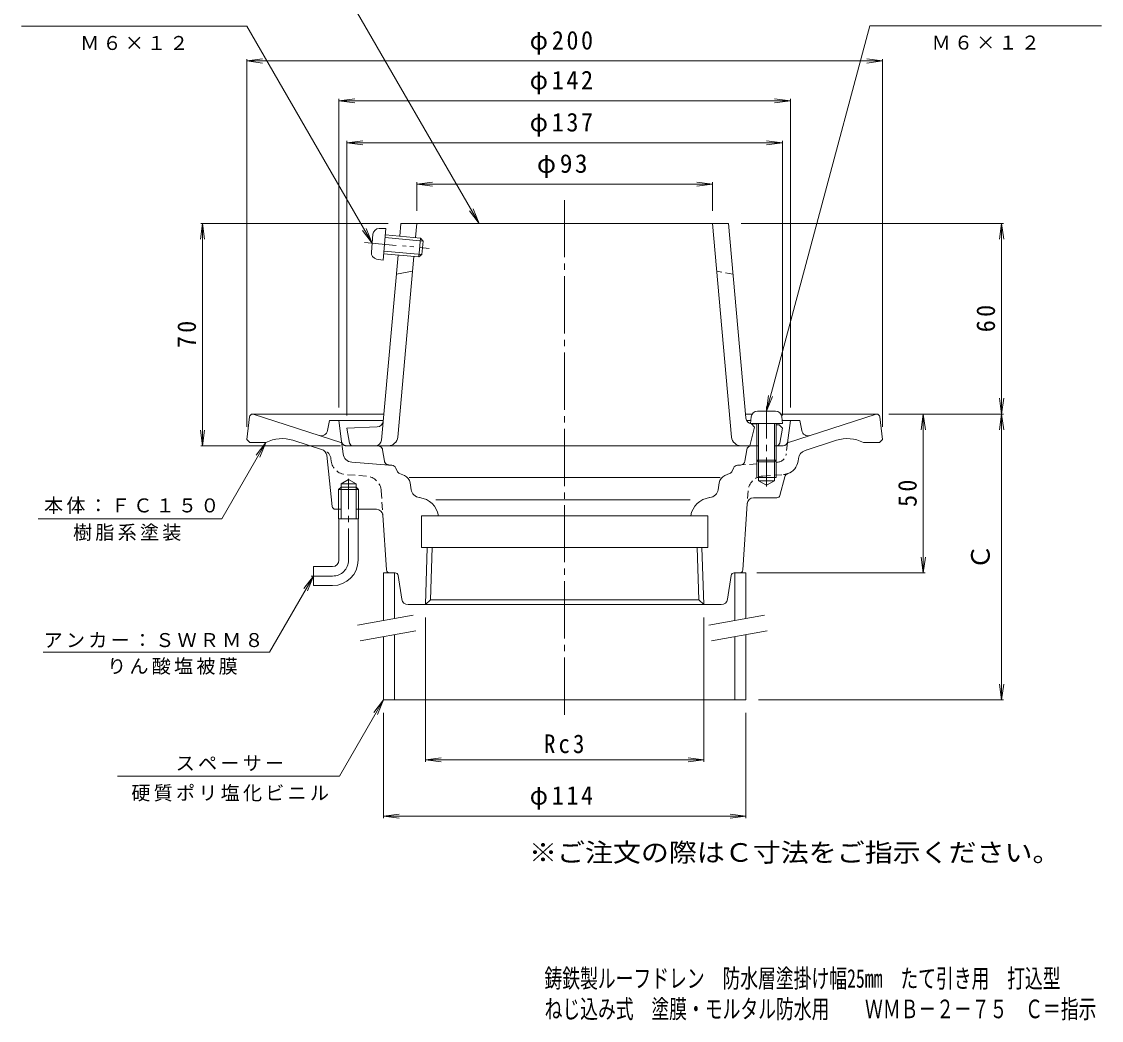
# Model space of a CAD drawing. Units: millimetres, scale not verified. Extents: x -192 to 149, y -232 to 265.
# Drawn here: x -190.6 to 149.1, y -231.8 to 82.6 of the extents above; entities that cross this region are included whole.
import ezdxf
from ezdxf.enums import TextEntityAlignment as Align

# ---------------------------------------------------------------- set-up
doc = ezdxf.new("R2010")
doc.units = ezdxf.units.MM
doc.header["$LTSCALE"] = 2
for name, pattern in [('CHAIN1', [8, 5, -1, 1, -1]), ('CHAIN2', [12, 9, -1, 1, -1]), ('DASHED1', [1.8, 1.2, -0.6]), ('DOUBLE_CHAIN1', [8.8, 5, -1, 0.6, -0.6, 0.6, -1]), ('DOUBLE_CHAIN2', [12.8, 9, -1, 0.6, -0.6, 0.6, -1])]:
    doc.linetypes.add(name, pattern=pattern)
for name, color, linetype, lineweight in [('2-0', 3, 'Continuous', 9), ('2-1', 6, 'Continuous', 9), ('2-2', 4, 'Continuous', 9), ('2-4', 7, 'Continuous', 9), ('2-5', 7, 'Continuous', 9), ('2-8', 4, 'Continuous', 9)]:
    doc.layers.add(name, color=color, linetype=linetype, lineweight=lineweight)
doc.layers.add('F-0_F-0ﾚｲﾔ', color=2, linetype='Continuous')
doc.layers.add('F-5_F-5ﾚｲﾔ', color=2, linetype='Continuous')
doc.styles.add('ＭＳ ゴシック', font='')
doc.styles.get('ＭＳ ゴシック').set_extended_font_data('MS Gothic')

msp = doc.modelspace()

# ---------------------------------------------------------------- linework, layer by layer
at = {"layer": '2-0', "linetype": 'CHAIN2'}
msp.add_line((-19.745, 26.386), (-19.745, -136.08), dxfattribs=at)
at = {"layer": '2-0'}
for p, q in [((-118.855, -41.83), (-119.745, -48.954)), ((-76.637, -40.954), (-117.862, -40.954)), ((-89.879, -50.008), (-117.745, -40.954)), ((-93.745, -42.954), (-94.334, -46.178)), ((-76.816, -42.954), (-93.745, -42.954)), ((-90.745, -42.954), (-89.925, -49.637)), ((39.282, -40.954), (37.147, -40.954)), ((38.846, -42.954), (37.478, -42.954)), ((78.372, -40.954), (48.228, -40.954)), ((54.255, -42.954), (48.664, -42.954)), ((50.389, -50.008), (78.255, -40.954)), ((51.255, -42.954), (50.389, -50.008)), ((54.255, -42.954), (54.844, -46.178)), ((79.365, -41.83), (80.255, -48.954)), ((-119.745, -48.954), (-118.745, -49.954)), ((-118.745, -49.954), (-113.745, -49.954)), ((-95.978, -52.233), (-105.225, -49.228)), ((-89.925, -49.637), (-89.449, -53.512)), ((38.972, -50.954), (41.255, -50.954)), ((46.255, -50.954), (48.946, -50.954)), ((55.867, -52.435), (65.735, -49.228)), ((79.255, -49.954), (74.255, -49.954)), ((80.255, -48.954), (79.255, -49.954)), ((-94.607, -53.918), (-92.842, -70.063)), ((37.545, -52.206), (36.949, -55.759)), ((-86.695, -56.138), (-75.072, -57.007)), ((-74.114, -57.078), (-75.072, -57.007)), ((34.624, -57.078), (35.582, -57.007)), ((40.755, -55.454), (40.755, -60.954)), ((41.255, -55.954), (41.255, -61.954)), ((46.255, -55.954), (46.255, -61.954)), ((46.755, -55.454), (46.755, -60.954)), ((53.705, -55.825), (53.816, -54.922)), ((-72.849, -57.978), (-72.448, -58.903)), ((-71.656, -59.688), (-70.179, -60.312)), ((-68.659, -60.954), (29.169, -60.954)), ((32.166, -59.688), (30.689, -60.312)), ((33.359, -57.978), (32.958, -58.903)), ((40.755, -60.954), (46.755, -60.954)), ((47.955, -66.579), (49.534, -60.739)), ((-90.105, -63.954), (-90.92, -64.754)), ((-90.105, -62.954), (-87.745, -61.592)), ((-90.105, -73.954), (-90.105, -62.954)), ((-85.385, -62.954), (-90.105, -62.954)), ((-85.385, -63.954), (-90.105, -63.954)), ((-85.385, -62.954), (-87.745, -61.592)), ((-85.385, -73.954), (-85.385, -62.954)), ((-84.57, -64.754), (-85.385, -63.954)), ((-68.388, -62.582), (-68.023, -64.77)), ((28.898, -62.582), (28.533, -64.77)), ((41.255, -61.954), (43.755, -63.398)), ((-84.57, -64.754), (-90.92, -64.754)), ((-90.92, -73.954), (-90.92, -64.754)), ((-84.57, -73.954), (-84.57, -64.754)), ((-65.465, -67.25), (-65.365, -67.264)), ((25.975, -67.25), (25.875, -67.264)), ((46.989, -67.318), (39.695, -67.318)), ((-90.105, -70.954), (-91.848, -70.954)), ((-78.944, -70.954), (-85.385, -70.954)), ((19.755, -67.954), (-60.245, -67.954)), ((37.7, -69.186), (36.317, -90.02)), ((-84.57, -73.954), (-90.92, -73.954)), ((-90.745, -86.954), (-90.745, -73.954)), ((-84.745, -86.954), (-84.745, -73.954)), ((-75.807, -90.02), (-76.948, -72.822)), ((-64.745, -72.954), (-64.745, -82.954)), ((25.255, -72.954), (-64.745, -72.954)), ((-63.511, -100.954), (-62.948, -82.954)), ((-61.984, -99.428), (-61.469, -82.954)), ((22.494, -99.428), (21.979, -82.954)), ((24.021, -100.954), (23.458, -82.954)), ((-92.745, -88.954), (-98.745, -88.954)), ((-98.745, -88.954), (-98.745, -94.954)), ((-73.106, -90.954), (-74.809, -90.954)), ((33.616, -90.954), (35.319, -90.954)), ((-92.745, -94.954), (-98.745, -94.954)), ((-71.001, -99.251), (-72.117, -91.806)), ((31.511, -99.251), (32.627, -91.806)), ((29.533, -100.954), (-69.023, -100.954)), ((-63.511, -100.954), (-61.984, -99.428)), ((22.494, -99.428), (-61.984, -99.428)), ((24.021, -100.954), (22.494, -99.428))]:
    msp.add_line(p, q, dxfattribs=at)
at = {"layer": '2-0', "linetype": 'DOUBLE_CHAIN2'}
for p, q in [((-78.514, -50.954), (-88.436, -50.954)), ((-77.035, -52.206), (-76.439, -55.759))]:
    msp.add_line(p, q, dxfattribs=at)
at = {"layer": '2-0', "linetype": 'DASHED1'}
for p, q in [((50.389, -50.008), (49.959, -53.512)), ((55.867, -52.435), (56.488, -52.233)), ((-93.195, -55.825), (-93.306, -54.922)), ((40.755, -56.62), (34.776, -57.067)), ((47.205, -56.138), (46.755, -56.171)), ((-82.074, -60.494), (-88.634, -60.004)), ((42.584, -60.494), (49.144, -60.004)), ((-77.458, -65.149), (-76.948, -72.822)), ((37.968, -65.149), (37.705, -69.111))]:
    msp.add_line(p, q, dxfattribs=at)
at = {"layer": '2-0', "linetype": 'CHAIN1'}
for p, q in [((-87.745, -86.954), (-87.745, -61.399)), ((-92.745, -91.954), (-99.462, -91.954))]:
    msp.add_line(p, q, dxfattribs=at)
at = {"layer": '2-0'}
for points in [[(41.255, -61.954), (46.255, -61.954), (43.755, -63.398)], [(25.255, -72.954), (25.255, -82.954), (-64.745, -82.954)]]:
    msp.add_lwpolyline(points, dxfattribs=at)
for centre, radius, start, end in [((-117.862, -41.954), 1, 90, 172.87573), ((78.372, -41.954), 1, 7.12427, 90), ((-96.302, -45.819), 2, 252.00066, 349.64584), ((56.812, -45.819), 2, 190.35416, 287.99934), ((-108.624, -59.69), 11, 72.00008, 117.74347), ((39.024, -52.454), 1.5, 90, 170.48306), ((48.946, -49.454), 1.5, 270, 353.00232), ((48.946, -49.454), 1.5, 270, 353.00043), ((69.134, -59.69), 11, 62.25653, 107.99992), ((-96.596, -54.135), 2, 6.23906, 72.00018), ((-86.471, -53.146), 3, 186.99835, 265.72386), ((56.794, -55.288), 3, 108.00018, 173.00232), ((-74.226, -58.574), 1.5, 23.42325, 85.72391), ((34.736, -58.574), 1.5, 94.27609, 156.57675), ((35.47, -55.511), 1.5, 274.27609, 350.48306), ((48.771, -55.018), 5, 289.88514, 350.70549), ((-71.072, -58.306), 1.5, 203.42325, 247.09778), ((-71.347, -63.076), 3, 9.46277, 67.09773), ((31.857, -63.076), 3, 112.90227, 170.53723), ((31.582, -58.306), 1.5, 292.90222, 336.57675), ((50.982, -61.13), 1.5, 109.88514, 164.87224), ((-65.064, -64.277), 3, 189.4621, 262.32005), ((-66.3, -74.201), 7, 10.2588, 82.31967), ((26.81, -74.201), 7, 97.68033, 169.7412), ((25.574, -64.277), 3, 277.67995, 350.5379), ((39.695, -69.318), 2, 90, 176.20311), ((46.989, -66.318), 1, 270, 344.87224), ((-91.848, -69.954), 1, 186.23801, 270.25266), ((-78.944, -72.954), 2, 3.79689, 90), ((-92.745, -86.954), 2, 270, 0), ((-92.745, -86.954), 8, 270, 0), ((-74.809, -89.954), 1, 183.79689, 270), ((-73.106, -91.954), 1, 8.53076, 90), ((33.616, -91.954), 1, 90, 171.46924), ((35.319, -89.954), 1, 270, 356.20311), ((-69.023, -98.954), 2, 188.53076, 270), ((29.533, -98.954), 2, 270, 351.46924)]:
    msp.add_arc(centre, radius, start, end, dxfattribs=at)
at = {"layer": '2-0', "linetype": 'DOUBLE_CHAIN2'}
for centre, start, end in [((-88.436, -49.454), 187.00034, 270.0107), ((-78.514, -52.454), 9.51694, 90), ((-74.96, -55.511), 189.51694, 265.72391)]:
    msp.add_arc(centre, 1.5, start, end, dxfattribs=at)
at = {"layer": '2-0', "linetype": 'DASHED1'}
for centre, radius, start, end in [((-96.284, -55.288), 3, 6.99768, 78.88491), ((46.981, -53.146), 3, 274.27614, 353.00165), ((-88.261, -55.018), 5, 189.29451, 265.72385), ((-82.447, -65.48), 5, 3.79689, 85.72387), ((42.957, -65.48), 5, 94.27613, 176.20311), ((48.771, -55.018), 5, 274.27615, 289.88514)]:
    msp.add_arc(centre, radius, start, end, dxfattribs=at)
at = {"layer": '2-0', "linetype": 'CHAIN1'}
msp.add_arc((-92.745, -86.954), 5, 270, 0, dxfattribs=at)
at = {"layer": '2-1'}
for p, q in [((-71.624, 15.034), (-71.265, 19.046)), ((-71.265, 19.046), (31.775, 19.046)), ((-66.644, 14.588), (-66.245, 19.046)), ((32.778, -48.222), (26.755, 19.046)), ((37.259, -42.207), (31.775, 19.046)), ((-77.369, -49.133), (-72.159, 9.058)), ((-72.268, -48.222), (-67.179, 8.612)), ((-72.698, 3.046), (-67.588, 4.046)), ((39.005, -44.014), (40.005, -45.065)), ((39.162, -44.027), (40.755, -44.098)), ((40.005, -45.065), (38.505, -50.954)), ((46.755, -44.364), (47.755, -44.409)), ((47.755, -44.409), (48.755, -45.454)), ((48.755, -45.454), (47.904, -50.133)), ((-86.411, -50.954), (40.755, -50.954))]:
    msp.add_line(p, q, dxfattribs=at)
at = {"layer": '2-1', "linetype": 'DASHED1'}
msp.add_line((33.207, 3.046), (28.098, 4.046), dxfattribs=at)
at = {"layer": '2-1'}
msp.add_lwpolyline([(-78.742, -45.032), (-88.245, -45.454), (-87.394, -50.133)], dxfattribs=at)
for centre, radius, start, end in [((-78.831, -43.034), 2, 272.54625, 354.88426), ((39.251, -42.029), 2, 185.11597, 267.45576), ((-86.411, -49.954), 1, 190.30341, 270), ((-79.361, -48.954), 2, 270, 354.88426), ((-75.256, -47.954), 3, 270, 354.88374), ((35.766, -47.954), 3, 185.11626, 270), ((46.92, -49.954), 1, 270, 349.69659)]:
    msp.add_arc(centre, radius, start, end, dxfattribs=at)
at = {"layer": '2-2'}
for p, q in [((-76.745, -90.954), (-76.745, -105.954)), ((-76.745, -90.954), (-73.245, -90.954)), ((-73.245, -90.954), (-73.245, -105.337)), ((33.755, -90.954), (33.755, -105.954)), ((37.255, -90.954), (33.755, -90.954)), ((37.255, -90.954), (37.255, -105.337)), ((-76.745, -111.031), (-76.745, -130.954)), ((-73.245, -110.414), (-73.245, -130.954)), ((33.755, -111.031), (33.755, -130.954)), ((37.255, -110.414), (37.255, -130.954)), ((-76.745, -130.954), (37.255, -130.954))]:
    msp.add_line(p, q, dxfattribs=at)
at = {"layer": '2-2', "color": 7}
for p, q in [((-67.413, -104.309), (-84.91, -107.394)), ((43.087, -104.309), (25.59, -107.394)), ((-66.545, -109.233), (-84.042, -112.318)), ((43.955, -109.233), (26.458, -112.318))]:
    msp.add_line(p, q, dxfattribs=at)
at = {"layer": '2-4'}
for p, q in [((-119.745, 70.171), (-114.788, 70.824)), ((-119.745, 70.771), (-119.745, -44.954)), ((-119.745, 70.171), (80.255, 70.171)), ((-119.745, 70.171), (-114.788, 69.519)), ((80.255, 70.171), (75.298, 70.824)), ((80.255, 70.171), (75.298, 69.519)), ((80.255, 70.771), (80.255, -44.954)), ((-90.745, 57.641), (-85.788, 58.293)), ((-90.745, 58.241), (-90.745, -38.954)), ((51.255, 57.641), (46.298, 58.293)), ((51.255, 58.241), (51.255, -38.954)), ((-90.745, 57.641), (51.255, 57.641)), ((-90.745, 57.641), (-85.788, 56.988)), ((51.255, 57.641), (46.298, 56.988)), ((-88.245, 44.387), (-83.288, 45.039)), ((-88.245, 44.987), (-88.245, -41.454)), ((-88.245, 44.387), (48.755, 44.387)), ((-88.245, 44.387), (-83.288, 43.734)), ((48.755, 44.387), (43.798, 45.039)), ((48.755, 44.387), (43.798, 43.734)), ((48.755, 44.987), (48.755, -41.454)), ((-66.245, 31.374), (-61.288, 32.027)), ((-66.245, 31.974), (-66.245, 23.046)), ((-66.245, 31.374), (26.755, 31.374)), ((-66.245, 31.374), (-61.288, 30.721)), ((26.755, 31.374), (21.798, 32.027)), ((26.755, 31.374), (21.798, 30.721)), ((26.755, 31.974), (26.755, 23.046)), ((-133.651, 19.046), (-134.303, 14.089)), ((-134.251, 19.046), (-75.265, 19.046)), ((-133.651, -50.954), (-133.651, 19.046)), ((-133.651, 19.046), (-132.998, 14.089)), ((118.335, 19.046), (35.775, 19.046)), ((117.735, 19.046), (117.082, 14.089)), ((117.735, -40.954), (117.735, 19.046)), ((117.735, 19.046), (118.387, 14.089)), ((117.735, -40.954), (117.082, -35.997)), ((117.735, -40.954), (118.387, -35.997)), ((118.335, -40.954), (82.255, -40.954)), ((93.088, -40.954), (92.435, -45.912)), ((93.088, -40.954), (93.741, -45.912)), ((93.088, -90.954), (93.088, -40.954)), ((117.735, -40.954), (117.082, -45.912)), ((117.735, -130.954), (117.735, -40.954)), ((117.735, -40.954), (118.387, -45.912)), ((-133.651, -50.954), (-134.303, -45.997)), ((-133.651, -50.954), (-132.998, -45.997)), ((-134.251, -50.954), (-90.245, -50.954)), ((93.088, -90.954), (92.435, -85.997)), ((93.088, -90.954), (93.741, -85.997)), ((93.688, -90.954), (40.689, -90.954)), ((-63.511, -150.379), (-63.511, -104.954)), ((24.021, -150.379), (24.021, -104.954)), ((117.735, -130.954), (117.082, -125.997)), ((117.735, -130.954), (118.387, -125.997)), ((118.335, -130.954), (41.255, -130.954)), ((-76.745, -168.109), (-76.745, -134.954)), ((37.255, -168.109), (37.255, -134.954)), ((-63.511, -149.779), (-58.554, -149.126)), ((24.021, -149.779), (19.064, -149.126)), ((-63.511, -149.779), (24.021, -149.779)), ((-63.511, -149.779), (-58.554, -150.432)), ((24.021, -149.779), (19.064, -150.432)), ((-76.745, -167.509), (-71.788, -166.856)), ((-76.745, -167.509), (37.255, -167.509)), ((-76.745, -167.509), (-71.788, -168.161)), ((37.255, -167.509), (32.298, -166.856)), ((37.255, -167.509), (32.298, -168.161))]:
    msp.add_line(p, q, dxfattribs=at)
at = {"layer": '2-5'}
for p, q in [((-46.653, 19.046), (-104.855, 119.854)), ((-190.59, 81.1), (-119.739, 81.1)), ((-80.305, 12.799), (-119.739, 81.1)), ((43.755, -40.066), (76.265, 81.263)), ((76.265, 81.263), (149.114, 81.263)), ((-46.653, 19.046), (-49.697, 23.013)), ((-46.653, 19.046), (-48.566, 23.665)), ((-80.305, 12.799), (-82.218, 17.418)), ((-80.305, 12.799), (-83.348, 16.766)), ((43.755, -40.066), (44.408, -35.109)), ((43.755, -40.066), (45.668, -35.447)), ((-113.745, -49.954), (-127.601, -73.954)), ((-113.745, -49.954), (-116.789, -53.921)), ((-113.745, -49.954), (-115.658, -54.574)), ((-185.336, -73.954), (-127.601, -73.954)), ((-98.745, -91.954), (-112.601, -115.954)), ((-98.745, -91.954), (-101.789, -95.921)), ((-98.745, -91.954), (-100.658, -96.574)), ((-183.845, -115.954), (-112.601, -115.954)), ((-76.745, -130.954), (-90.601, -154.954)), ((-76.745, -130.954), (-79.789, -134.921)), ((-76.745, -130.954), (-78.658, -135.574)), ((-90.601, -154.954), (-160.377, -154.954))]:
    msp.add_line(p, q, dxfattribs=at)
at = {"layer": '2-8'}
for p, q in [((-78.057, 17.435), (-75.974, 17.431)), ((-76.866, 7.471), (-75.974, 17.431)), ((-80.557, 9.984), (-80.053, 15.614)), ((-76.23, 14.573), (-64.278, 13.502)), ((-76.153, 15.439), (-65.067, 14.447)), ((-65.602, 8.47), (-65.067, 14.447)), ((-64.278, 13.502), (-65.067, 14.447)), ((-76.61, 10.329), (-64.658, 9.259)), ((-64.658, 9.259), (-64.278, 13.502)), ((-78.916, 7.837), (-76.866, 7.471)), ((-76.688, 9.463), (-65.602, 8.47)), ((-64.658, 9.259), (-65.602, 8.47)), ((40.929, -40.066), (46.581, -40.066)), ((38.936, -41.892), (38.755, -43.966)), ((38.755, -43.966), (48.755, -43.966)), ((40.755, -43.966), (40.755, -55.466)), ((41.255, -43.966), (41.255, -55.966)), ((46.255, -43.966), (46.255, -55.966)), ((46.755, -43.966), (46.755, -55.466)), ((48.573, -41.892), (48.755, -43.966)), ((41.255, -55.966), (46.255, -55.966)), ((46.755, -55.466), (46.255, -55.966))]:
    msp.add_line(p, q, dxfattribs=at)
at = {"layer": '2-8', "linetype": 'DOUBLE_CHAIN1'}
msp.add_line((-82.758, 13.018), (-62.388, 11.195), dxfattribs=at)
at = {"layer": '2-8', "linetype": 'CHAIN1'}
msp.add_line((43.755, -38.614), (43.755, -63.753), dxfattribs=at)
at = {"layer": '2-8'}
msp.add_lwpolyline([(41.255, -55.966), (40.755, -55.466), (46.755, -55.466)], dxfattribs=at)
for centre, start, end in [((-78.061, 15.435), 89.88402, 174.884), ((-78.565, 9.806), 174.884, 259.88399), ((40.929, -42.066), 90, 174.99998), ((46.581, -42.066), 5.00002, 90)]:
    msp.add_arc(centre, 2, start, end, dxfattribs=at)

# ---------------------------------------------------------------- texts
at = {"layer": '2-4', "color": 2, "style": 'ＭＳ ゴシック'}
msp.add_text('Ｃ', height=5.865, rotation=90, dxfattribs=at).set_placement((115.735, -89.954), align=Align.BOTTOM_LEFT)
at = {"layer": '2-4', "color": 2, "char_height": 5.865, "attachment_point": 7, "style": 'ＭＳ ゴシック'}
for s, insert in [('\\T1.21;\\W0.95;φ200', (-30.745, 72.171)), ('\\T1.21;\\W0.95;φ142', (-30.745, 59.641)), ('\\T1.21;\\W0.95;φ137', (-30.745, 46.387)), ('\\T1.19;φ93', (-28.495, 33.374)), ('\\T1.27;\\W0.9;Rc3', (-26.245, -147.779)), ('\\T1.21;\\W0.95;φ114', (-30.745, -165.509))]:
    msp.add_mtext(s, dxfattribs=dict(at, insert=insert))
at = {"layer": '2-4', "color": 2, "char_height": 5.865, "attachment_point": 7, "rotation": 90, "style": 'ＭＳ ゴシック'}
for s, insert in [('\\T1.27;\\W0.95;60', (115.735, -15.204)), ('\\T1.27;\\W0.95;70', (-135.651, -20.204)), ('\\T1.27;\\W0.95;50', (91.088, -70.204))]:
    msp.add_mtext(s, dxfattribs=dict(at, insert=insert))
at = {"layer": '2-5', "char_height": 4.399, "attachment_point": 7, "style": 'ＭＳ ゴシック'}
for s, insert in [('\\T1.17;Ｍ６×１２', (95.69, 73.683)), ('\\T1.17;Ｍ６×１２', (-172.164, 73.56)), ('\\T1.17;本体：ＦＣ１５０', (-183.515, -72.404)), ('\\T1.17;樹脂系塗装', (-174.409, -80.903)), ('\\T1.17;アンカー：ＳＷＲＭ８', (-183.653, -114.524)), ('\\T1.17;りん酸塩被膜', (-163.679, -123.023)), ('\\T1.17;スペーサー', (-142.101, -153.341)), ('\\T1.17;硬質ポリ塩化ビニル', (-156.055, -162.926))]:
    msp.add_mtext(s, dxfattribs=dict(at, insert=insert))
at = {"layer": 'F-0_F-0ﾚｲﾔ', "style": 'ＭＳ ゴシック', "width": 1.1}
msp.add_text('※ご注文の際はＣ寸法をご指示ください。', height=5.865, dxfattribs=at).set_placement((-30.962, -183.647), align=Align.BOTTOM_LEFT)
at = {"layer": 'F-5_F-5ﾚｲﾔ', "style": 'ＭＳ ゴシック', "width": 0.7}
for s, p in [('鋳鉄製ルーフドレン\u3000防水層塗掛け幅25mm\u3000たて引き用\u3000打込型', (-26.104, -223.284)), ('ねじ込み式\u3000塗膜・モルタル防水用\u3000\u3000ＷＭＢ－２－７５\u3000Ｃ＝指示', (-26.049, -232.897))]:
    msp.add_text(s, height=5.865, dxfattribs=at).set_placement(p, align=Align.BOTTOM_LEFT)

doc.saveas('drawing.dxf')
